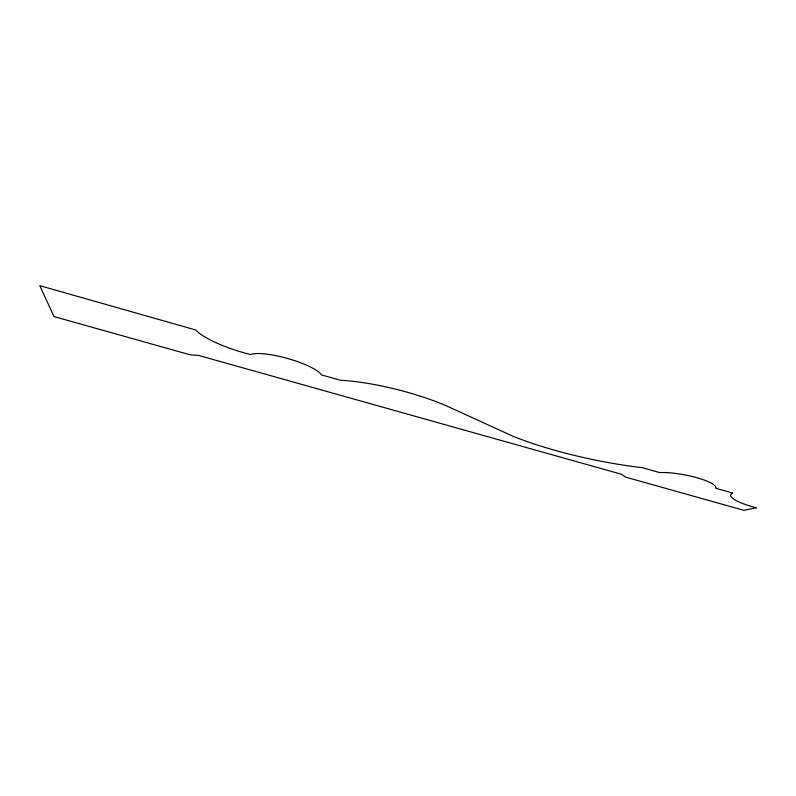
<?xml version="1.0" encoding="UTF-8"?>
<svg xmlns="http://www.w3.org/2000/svg" width="796" height="796" viewBox="0 0 796 796"><rect width="100%" height="100%" fill="white"/><g stroke="black" fill="none" stroke-linecap="round" stroke-linejoin="round"><path stroke-width="1.19" d="M756.2 507.749L743.912 510.335L625.537 477.093L621.358 474.237L198.184 355.295L190.572 354.926L53.989 316.569L39.8 285.665L195.786 329.982A55.601 13.353 16.2 0 0 239.268 351.434L250.272 354.548A38.357 8.766 15.6 0 1 288.321 358.697A38.357 8.766 15.6 0 1 321.425 374.896L340.469 380.289A85.679 18.835 14.2 0 1 450.506 407.691L513.778 436.616A142.295 34.228 11.7 0 0 642.382 467.69L659.794 472.615A32.427 6.736 11 0 1 696.59 477.64A32.427 6.736 11 0 1 715.634 488.207L732.728 493.042A42.755 8.557 10.2 0 0 756.2 507.749"/></g></svg>
